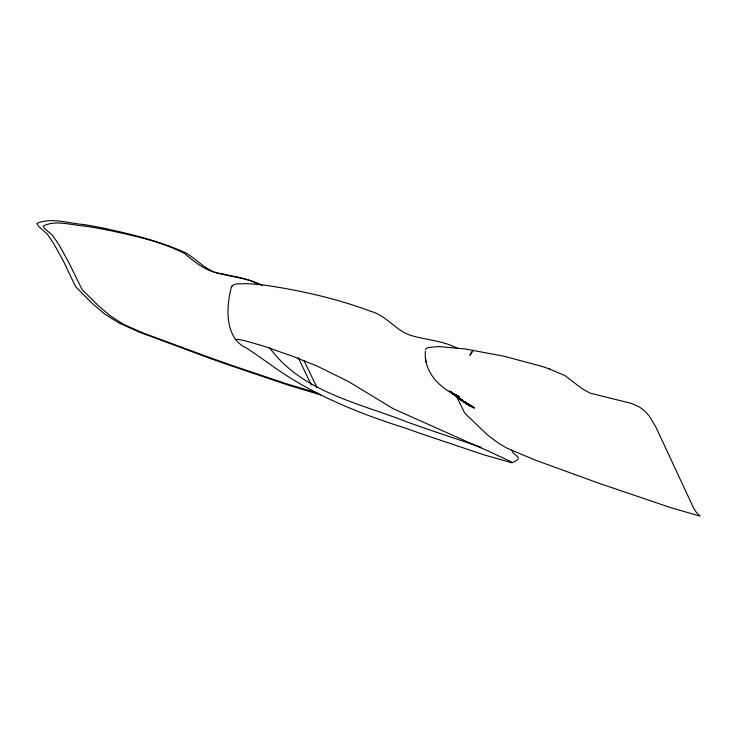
<?xml version="1.0" encoding="UTF-8"?>
<svg xmlns="http://www.w3.org/2000/svg" width="737" height="737" viewBox="0 0 737 737"><rect width="100%" height="100%" fill="white"/><g stroke="black" fill="none" stroke-linecap="round" stroke-linejoin="round"><path stroke-width="1.11" d="M231.676 287.015C233.187 282.455 241.073 284.381 244.951 283.634C259.599 283.938 274.1 286.509 288.489 289.061C316.385 294.284 344.004 301.286 370.591 311.272C386.989 315.547 396.469 331.917 412.867 335.971C427.589 340.116 443.545 340.881 457.18 348.233M235.103 339.693L237.167 339.315L243.975 340.485L263.275 346.012L291.548 355.879L317.011 366.022L348.555 381.582L393.254 408.74L479.105 447.046A224.997 20.396 21.3 0 1 488.29 451.072L510.52 461.445A12.732 1.152 21.3 0 1 511.966 462.799L484.338 454.969L426.797 435.641A442.817 40.13 21.3 0 1 404.364 427.773C357.427 412.969 311.76 394.277 271.584 365.405C263.413 359.601 255.223 353.714 246.803 348.233C224.057 338.163 226.066 306.058 231.685 286.103M425.378 351.263C423.407 372.13 440.256 388.675 458.147 396.22L449.791 391.725M425.562 349.578L426.345 348.334L428.685 347.477L438.755 346.556L464.992 348.933L504.071 356.247L539.327 365.672M517.954 459.455L512.805 462.596M518.479 458.257C518.719 456.415 512.16 453.541 511.699 450.15M86.229 226.213C72.567 225.577 55.782 219.396 43.216 226.093L44.358 228.194L52.649 235.499L58.969 244.73L68.163 261.276L82.157 289.65L97.993 305.367L110.108 315.694L123.448 324.289L143.033 332.967L211.206 358.108A442.716 40.12 21.3 0 0 232.192 365.469L285.219 383.387L317.039 392.867M84.129 224.573C68.965 223.504 51.249 217.056 36.85 223.458L38.527 226.342L47.454 234.228L53.967 244.011L63.529 261.395L75.681 286.785L92.061 303.257L104.857 314.137L118.786 322.926L139.634 332.249L210.764 358.652A449.119 40.701 21.3 0 0 232.671 366.344L288.139 385.101L320.788 394.977M107.086 229.907C133.415 235.693 160.537 241.073 184.646 253.574C195.609 262.787 207.226 272.303 222.095 273.694C234.292 276.9 247.558 277.775 258.429 284.694M106.469 228.802C133.333 234.642 160.27 241.441 185.438 252.699C197.691 259.71 207.161 272.202 222.003 274.136C235.379 277.591 249.622 278.724 262.003 285.219M481.399 447.396L431.523 430.555A447.092 40.526 21.3 0 1 407.745 422.218C359.389 403.047 301.663 392.231 269.327 347.33M549.655 369.071L564.846 375.529L582.322 388.832L589.941 393.07L631.452 403.425L639.476 407.017L644.718 410.979L649.463 416.359L655.598 426.456L693.775 508.447L695.921 511.828L700.086 516.121L670.661 507.636L598.914 483.251L534.767 459.925L507.194 448.253L498.986 443.545L487.535 434.996L464.78 413.19L456.157 395.769M454.241 394.184L456.7 395.474L452.435 393.014M463.739 401.499L470.593 406.345L460.929 399.638L473.707 407.994L458.598 398.284L474.545 407.893L461.233 400.246L451.698 392.839L459.004 398.671L469.405 405.12L461.233 400.246L450.841 391.946M466.484 403.517L471.505 406.455L463.693 401.729L468.575 404.843M451.873 392.664L453.448 393.733L450.528 391.743M456.341 396.755L464.024 402.015L472.454 406.566L461.233 400.246L450.897 391.973M463.674 401.499L467.627 404.521L460.496 398.818L462.081 400.2M461.095 399.445L459.271 398.044L461.979 400.182M459.004 398.671L449.487 390.877M462.762 400.753L465.029 402.697L462.661 400.532M317.094 387.699L303.847 360.347M311.29 384.889L298.236 357.574M425.682 359.352L426.143 361.913M539.567 365.672A55.22 5.509 15.2 0 1 549.968 369.117M86.432 226.323A103.42 15.993 14.2 0 1 107.215 230.008M84.046 224.527A110.135 16.702 14.6 0 1 106.414 228.756M471.312 352.737L469.874 355.409L473.191 350.204L471.312 352.737M459.602 396.948L455.659 394.949L459.602 396.948M465.637 402.964L463.803 401.582L465.637 402.964"/></g></svg>
